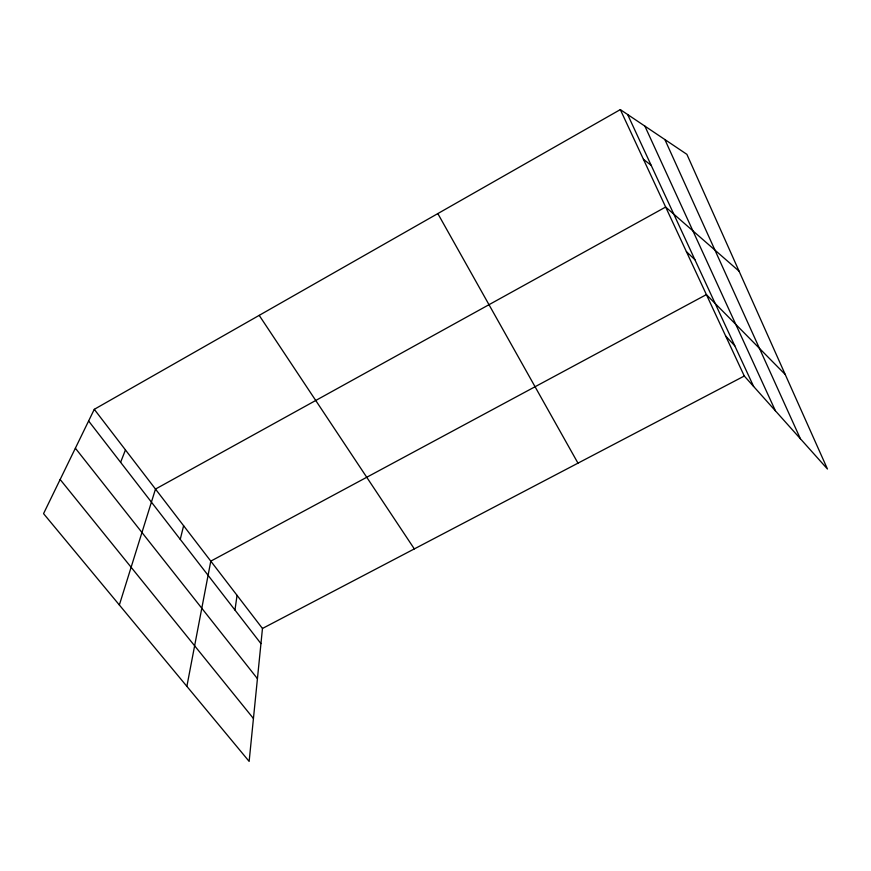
<?xml version="1.0" encoding="UTF-8"?>
<svg xmlns="http://www.w3.org/2000/svg" width="871" height="871" viewBox="0 0 871 871"><rect width="100%" height="100%" fill="white"/><g stroke="black" fill="none" stroke-linecap="round" stroke-linejoin="round"><path stroke-width="1.31" d="M94.286 409.326L262.465 628.47L249.139 761.396L43.55 513.629L94.286 409.326L620.315 109.604L686.892 154.352L827.45 469.012L744.28 376.022L620.315 109.604M234.963 610.038L237.054 595.361M186.873 686.359L210.793 561.142L706.392 294.605L785.217 374.476M180.253 539.356L183.618 525.725M119.36 604.986L155.484 489.077L665.651 207.037L739.098 271.208M120.612 462.316L125.446 449.937M262.465 628.47L744.28 376.022M643.429 159.284L651.192 165.359M686.402 251.632L694.895 259.7M725.674 336.043L734.776 345.776M60.153 479.507L253.439 718.51M75.374 448.206L257.424 678.661M88.613 420.987L260.941 643.604M259.199 315.367L414.324 548.904M437.83 213.591L577.974 463.154M627.643 114.537L753.633 386.484M644.878 126.11L775.43 410.851M664.867 139.545L800.384 438.744"/></g></svg>
